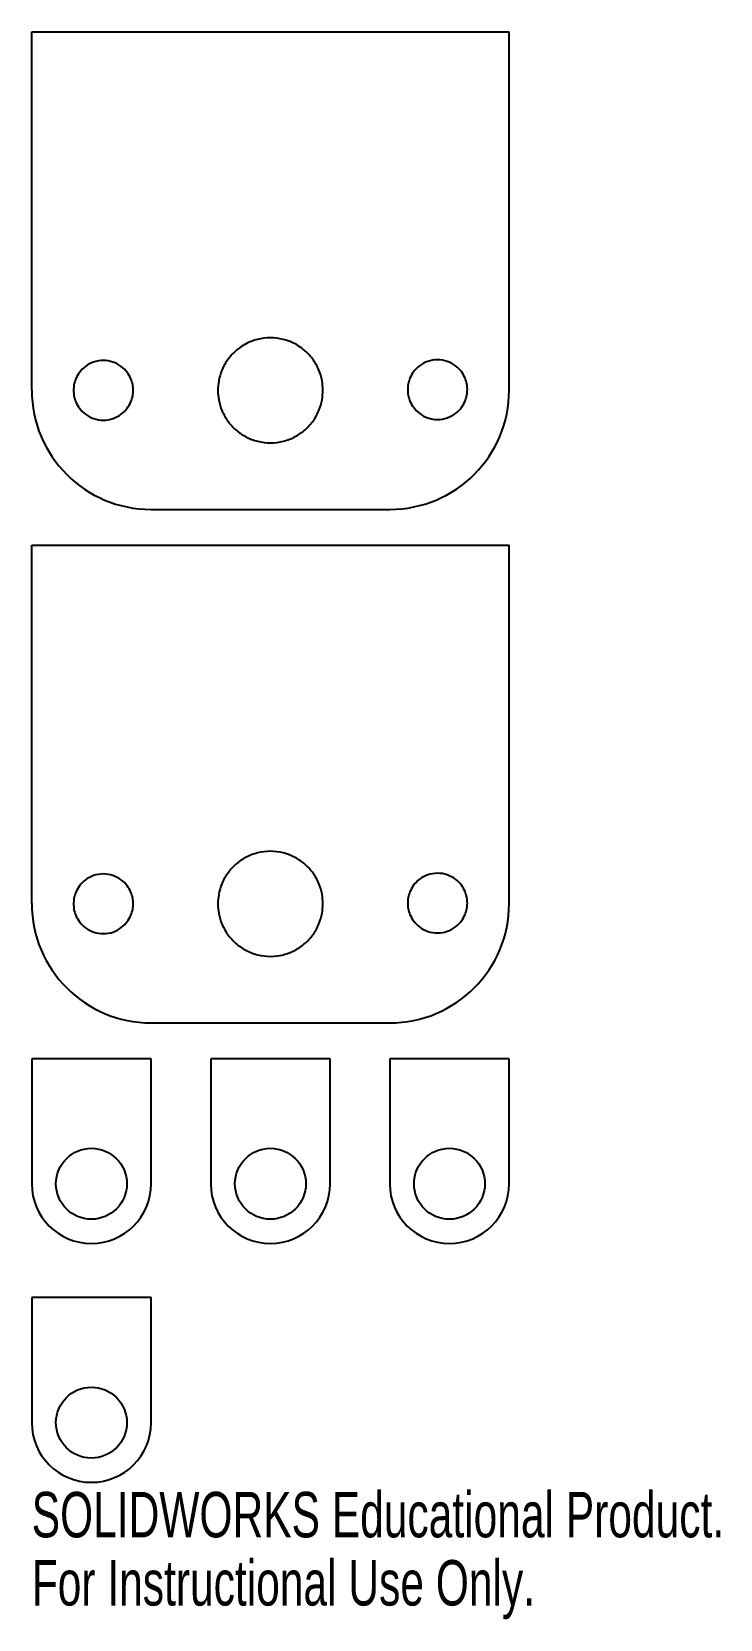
# Model space of a CAD drawing. Header units: inches. Extents: x -2 to 0.88, y -2.35 to 4.3.
import ezdxf

# ---------------------------------------------------------------- set-up
doc = ezdxf.new("R2010")
doc.units = ezdxf.units.IN
doc.header["$MEASUREMENT"] = 0
doc.styles.add('SLDTEXTSTYLE0', font='TXT', dxfattribs={"width": 0.7})

msp = doc.modelspace()

# ---------------------------------------------------------------- linework, layer by layer
at = {"color": 7, "linetype": 'Continuous', "lineweight": 25}
for p, q in [((-2, 4.3), (0, 4.3)), ((-2, 2.8), (-2, 4.3)), ((0, 2.8), (0, 4.3)), ((-1.5, 2.3), (-0.5, 2.3)), ((-2, 0.65), (-2, 2.15)), ((-2, 2.15), (0, 2.15)), ((0, 0.65), (0, 2.15)), ((-1.5, 0.15), (-0.5, 0.15)), ((-1.5, 0), (-2, 0)), ((-2, 0), (-2, -0.5235)), ((-1.5, -0.5235), (-1.5, 0)), ((-0.75, 0), (-1.25, 0)), ((-1.25, 0), (-1.25, -0.5235)), ((-0.75, -0.5235), (-0.75, 0)), ((0, 0), (-0.5, 0)), ((-0.5, 0), (-0.5, -0.5235)), ((0, -0.5235), (0, 0)), ((-1.5, -1), (-2, -1)), ((-2, -1), (-2, -1.5235)), ((-1.5, -1.5235), (-1.5, -1))]:
    msp.add_line(p, q, dxfattribs=at)
for centre in [(-1.75, -0.5235), (-1, -0.5235), (-0.25, -0.5235), (-1.75, -1.5235)]:
    msp.add_circle(centre, 0.1485, dxfattribs=at)
for centre, radius, start, end in [((-1.5, 2.8), 0.5, 180, 270), ((-0.5, 2.8), 0.5, 270, 0), ((-1.5, 0.65), 0.5, 180, 270), ((-0.5, 0.65), 0.5, 270, 0), ((-1.75, -0.5235), 0.25, 180, 0), ((-1, -0.5235), 0.25, 180, 0), ((-0.25, -0.5235), 0.25, 180, 0), ((-1.75, -1.5235), 0.25, 180, 0)]:
    msp.add_arc(centre, radius, start, end, dxfattribs=at)
for points, knots in [([(-0.78, 2.7991), (-0.7807, 2.7858), (-0.7822, 2.7569), (-0.7961, 2.7114), (-0.8205, 2.6682), (-0.8548, 2.6311), (-0.896, 2.6026), (-0.9454, 2.5833), (-0.9995, 2.5765), (-1.0537, 2.5831), (-1.1032, 2.6022), (-1.1445, 2.6305), (-1.179, 2.6675), (-1.2037, 2.7106), (-1.2173, 2.756), (-1.2212, 2.7982), (-1.2175, 2.8405), (-1.2041, 2.886), (-1.1795, 2.9292), (-1.1452, 2.9663), (-1.104, 2.9948), (-1.0546, 3.014), (-1.0005, 3.0209), (-0.9463, 3.0142), (-0.8968, 2.9952), (-0.8555, 2.9669), (-0.821, 2.9299), (-0.7964, 2.8868), (-0.7823, 2.8414), (-0.7807, 2.8124), (-0.78, 2.7991)], [0, 0, 0, 0, 0.028877, 0.062856, 0.10242, 0.135814, 0.172038, 0.210427, 0.25, 0.289573, 0.327962, 0.364186, 0.39758, 0.437144, 0.471123, 0.5, 0.528877, 0.562856, 0.60242, 0.635814, 0.672038, 0.710427, 0.75, 0.789573, 0.827962, 0.864186, 0.89758, 0.937144, 0.971123, 1, 1, 1, 1]), ([(-0.425, 2.8014), (-0.4246, 2.8089), (-0.4238, 2.8254), (-0.4159, 2.8512), (-0.4005, 2.8784), (-0.3754, 2.9037), (-0.3408, 2.922), (-0.3003, 2.9289), (-0.2597, 2.9222), (-0.2251, 2.904), (-0.1998, 2.8789), (-0.1843, 2.8517), (-0.1765, 2.8259), (-0.1743, 2.8019), (-0.1764, 2.7779), (-0.1841, 2.752), (-0.1995, 2.7248), (-0.2246, 2.6996), (-0.2592, 2.6812), (-0.2997, 2.6744), (-0.3403, 2.6811), (-0.3749, 2.6993), (-0.4002, 2.7244), (-0.4157, 2.7516), (-0.4237, 2.7774), (-0.4246, 2.7938), (-0.425, 2.8014)], [0, 0, 0, 0, 0.028907, 0.062922, 0.102527, 0.147687, 0.197495, 0.25, 0.302505, 0.352313, 0.397473, 0.437078, 0.471093, 0.5, 0.528907, 0.562922, 0.602527, 0.647687, 0.697495, 0.75, 0.802505, 0.852313, 0.897473, 0.937078, 0.971093, 1, 1, 1, 1]), ([(-1.825, 2.7985), (-1.8246, 2.8061), (-1.8238, 2.8225), (-1.8159, 2.8484), (-1.8005, 2.8756), (-1.7753, 2.9008), (-1.7408, 2.9192), (-1.7003, 2.926), (-1.6597, 2.9193), (-1.6251, 2.9011), (-1.5998, 2.876), (-1.5843, 2.8488), (-1.5765, 2.823), (-1.5743, 2.799), (-1.5764, 2.775), (-1.584, 2.7492), (-1.5995, 2.7219), (-1.6246, 2.6967), (-1.6592, 2.6784), (-1.6997, 2.6715), (-1.7403, 2.6782), (-1.7749, 2.6964), (-1.8002, 2.7215), (-1.8157, 2.7487), (-1.8237, 2.7745), (-1.8246, 2.791), (-1.825, 2.7985)], [0, 0, 0, 0, 0.028907, 0.062922, 0.102527, 0.147687, 0.197495, 0.25, 0.302505, 0.352313, 0.397473, 0.437078, 0.471093, 0.5, 0.528907, 0.562922, 0.602527, 0.647687, 0.697495, 0.75, 0.802505, 0.852313, 0.897473, 0.937078, 0.971093, 1, 1, 1, 1]), ([(-0.78, 0.6491), (-0.7807, 0.6358), (-0.7822, 0.6069), (-0.7961, 0.5614), (-0.8205, 0.5182), (-0.8548, 0.4811), (-0.896, 0.4526), (-0.9454, 0.4333), (-0.9995, 0.4265), (-1.0537, 0.4331), (-1.1032, 0.4522), (-1.1445, 0.4805), (-1.179, 0.5175), (-1.2037, 0.5606), (-1.2173, 0.606), (-1.2212, 0.6482), (-1.2175, 0.6905), (-1.2041, 0.736), (-1.1795, 0.7792), (-1.1452, 0.8163), (-1.104, 0.8448), (-1.0546, 0.864), (-1.0005, 0.8709), (-0.9463, 0.8642), (-0.8968, 0.8452), (-0.8555, 0.8169), (-0.821, 0.7799), (-0.7964, 0.7368), (-0.7823, 0.6914), (-0.7807, 0.6624), (-0.78, 0.6491)], [0, 0, 0, 0, 0.028877, 0.062856, 0.10242, 0.135814, 0.172038, 0.210427, 0.25, 0.289573, 0.327962, 0.364186, 0.39758, 0.437144, 0.471123, 0.5, 0.528877, 0.562856, 0.60242, 0.635814, 0.672038, 0.710427, 0.75, 0.789573, 0.827962, 0.864186, 0.89758, 0.937144, 0.971123, 1, 1, 1, 1]), ([(-1.825, 0.6485), (-1.8246, 0.6561), (-1.8238, 0.6725), (-1.8159, 0.6984), (-1.8005, 0.7256), (-1.7753, 0.7508), (-1.7408, 0.7692), (-1.7003, 0.776), (-1.6597, 0.7693), (-1.6251, 0.7511), (-1.5998, 0.726), (-1.5843, 0.6988), (-1.5765, 0.673), (-1.5743, 0.649), (-1.5764, 0.625), (-1.584, 0.5992), (-1.5995, 0.5719), (-1.6246, 0.5467), (-1.6592, 0.5284), (-1.6997, 0.5215), (-1.7403, 0.5282), (-1.7749, 0.5464), (-1.8002, 0.5715), (-1.8157, 0.5987), (-1.8237, 0.6245), (-1.8246, 0.641), (-1.825, 0.6485)], [0, 0, 0, 0, 0.028907, 0.062922, 0.102527, 0.147687, 0.197495, 0.25, 0.302505, 0.352313, 0.397473, 0.437078, 0.471093, 0.5, 0.528907, 0.562922, 0.602527, 0.647687, 0.697495, 0.75, 0.802505, 0.852313, 0.897473, 0.937078, 0.971093, 1, 1, 1, 1]), ([(-0.425, 0.6514), (-0.4246, 0.6589), (-0.4238, 0.6754), (-0.4159, 0.7012), (-0.4005, 0.7284), (-0.3754, 0.7537), (-0.3408, 0.772), (-0.3003, 0.7789), (-0.2597, 0.7722), (-0.2251, 0.754), (-0.1998, 0.7289), (-0.1843, 0.7017), (-0.1765, 0.6759), (-0.1743, 0.6519), (-0.1764, 0.6279), (-0.1841, 0.602), (-0.1995, 0.5748), (-0.2246, 0.5496), (-0.2592, 0.5312), (-0.2997, 0.5244), (-0.3403, 0.5311), (-0.3749, 0.5493), (-0.4002, 0.5744), (-0.4157, 0.6016), (-0.4237, 0.6274), (-0.4246, 0.6438), (-0.425, 0.6514)], [0, 0, 0, 0, 0.028907, 0.062922, 0.102527, 0.147687, 0.197495, 0.25, 0.302505, 0.352313, 0.397473, 0.437078, 0.471093, 0.5, 0.528907, 0.562922, 0.602527, 0.647687, 0.697495, 0.75, 0.802505, 0.852313, 0.897473, 0.937078, 0.971093, 1, 1, 1, 1])]:
    msp.add_open_spline(points, degree=3, knots=knots, dxfattribs=at)

# ---------------------------------------------------------------- texts
at = {"color": 7, "linetype": 'Continuous', "char_height": 0.1903, "attachment_point": 1, "style": 'SLDTEXTSTYLE0'}
for s, insert in [('SOLIDWORKS Educational Product.', (-2, -1.8136)), ('For Instructional Use Only.', (-2, -2.0991))]:
    msp.add_mtext(s, dxfattribs=dict(at, insert=insert))

doc.saveas('drawing.dxf')
